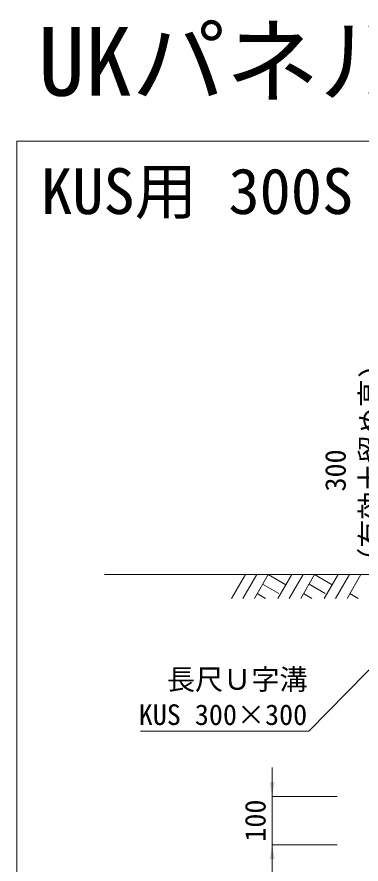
# Model space of a CAD drawing. Units: millimetres at full size, sheet at 1:20; details may follow other scales. Extents: x 201886 to 211886, y 860265 to 873235.
# Drawn here: x 201886 to 202599, y 871480 to 873235 of the extents above; entities that cross this region are included whole.
import ezdxf
from ezdxf.enums import TextEntityAlignment as Align

# ---------------------------------------------------------------- set-up
doc = ezdxf.new("R2010")
doc.units = ezdxf.units.MM
doc.header["$LTSCALE"] = 20
for name, color, linetype, lineweight in [('0_2', 7, 'Continuous', 20), ('ハッチング', 7, 'Continuous', 5), ('図枠', 5, 'Continuous', 13), ('寸法線', 7, 'Continuous', 13), ('引出線', 4, 'Continuous', 13)]:
    doc.layers.add(name, color=color, linetype=linetype, lineweight=lineweight)
doc.layers.add('文字', color=7, linetype='Continuous')
doc.styles.add('ＭＳ ゴシック', font='')
doc.styles.get('ＭＳ ゴシック').set_extended_font_data('MS Gothic')

# ---------------------------------------------------------------- blocks, each defined once
blk = doc.blocks.new('filled_arrow')
at = {"color": 0, "linetype": 'Continuous', "lineweight": -2}
blk.add_solid([(7.5, 1.25), (0, 0), (7.5, -1.25)], dxfattribs=at)

msp = doc.modelspace()

# ---------------------------------------------------------------- linework, layer by layer
at = {"layer": '0_2'}
msp.add_line((202619.85, 872079.85), (202067.78, 872079.85), dxfattribs=at)
at = {"layer": 'ハッチング', "lineweight": 9}
for p, q in [((202359.29, 872079.85), (202330.64, 872030.23)), ((202382.91, 872079.85), (202354.26, 872030.23)), ((202406.53, 872079.85), (202377.88, 872030.23)), ((202406.53, 872079.85), (202443.1, 872058.74)), ((202455.29, 872079.85), (202426.64, 872030.23)), ((202478.91, 872079.85), (202450.26, 872030.23)), ((202502.53, 872079.85), (202473.88, 872030.23)), ((202502.53, 872079.85), (202539.1, 872058.74)), ((202551.29, 872079.85), (202522.64, 872030.23)), ((202574.91, 872079.85), (202546.26, 872030.23)), ((202598.53, 872079.85), (202569.88, 872030.23)), ((202395.11, 872060.07), (202428.52, 872040.78)), ((202491.11, 872060.07), (202524.52, 872040.78)), ((202383.69, 872040.29), (202401.1, 872030.23)), ((202479.69, 872040.29), (202497.1, 872030.23)), ((202575.69, 872040.29), (202593.1, 872030.23))]:
    msp.add_line(p, q, dxfattribs=at)
at = {"layer": '図枠'}
for q in [(207886.35, 872977.81), (201886.35, 867477.81)]:
    msp.add_line((201886.35, 872977.81), q, dxfattribs=at)
at = {"layer": '寸法線'}
for p, q in [((202414.8, 871459.85), (202414.8, 871679.85)), ((202549.1, 871619.85), (202414.8, 871619.85)), ((202549.1, 871519.85), (202414.8, 871519.85))]:
    msp.add_line(p, q, dxfattribs=at)
at = {"layer": '引出線'}
msp.add_lwpolyline([(202648.6, 871916.42), (202490.38, 871755.06), (202142.29, 871755.06)], dxfattribs=at)

# ---------------------------------------------------------------- block references
at = {"layer": '寸法線', "xscale": 4, "yscale": 4}
for p, rotation in [((202414.8, 871619.85), 90), ((202414.8, 871519.85), 270)]:
    msp.add_blockref('filled_arrow', p, dxfattribs=dict(at, rotation=rotation))

# ---------------------------------------------------------------- texts
at = {"layer": '寸法線', "style": 'ＭＳ ゴシック'}
for s, p in [('（有効土留め高)', (202653.05, 872077.06)), ('300', (202579.92, 872251.89))]:
    msp.add_text(s, height=42.72, rotation=90, dxfattribs=at).set_placement(p, align=Align.BOTTOM_LEFT)
msp.add_text('100', height=42.72, rotation=90, dxfattribs=at).set_placement((202379.8, 871569.85), align=Align.MIDDLE_CENTER)
at = {"layer": '引出線', "style": 'ＭＳ ゴシック'}
for s, p in [('長尺Ｕ字溝', (202196.75, 871828.3)), ('KUS 300×300', (202138.48, 871755.17))]:
    msp.add_text(s, height=42.72, dxfattribs=at).set_placement(p, align=Align.BOTTOM_LEFT)
at = {"layer": '文字', "style": 'ＭＳ ゴシック'}
for s, height, p in [('UKパネル(KUS300×300用)(歩道用)', 142.4, (201930.32, 873029.3)), ('KUS用 300S', 94.94, (201936.35, 872798.31))]:
    msp.add_text(s, height=height, dxfattribs=at).set_placement(p, align=Align.BOTTOM_LEFT)

doc.saveas('drawing.dxf')
